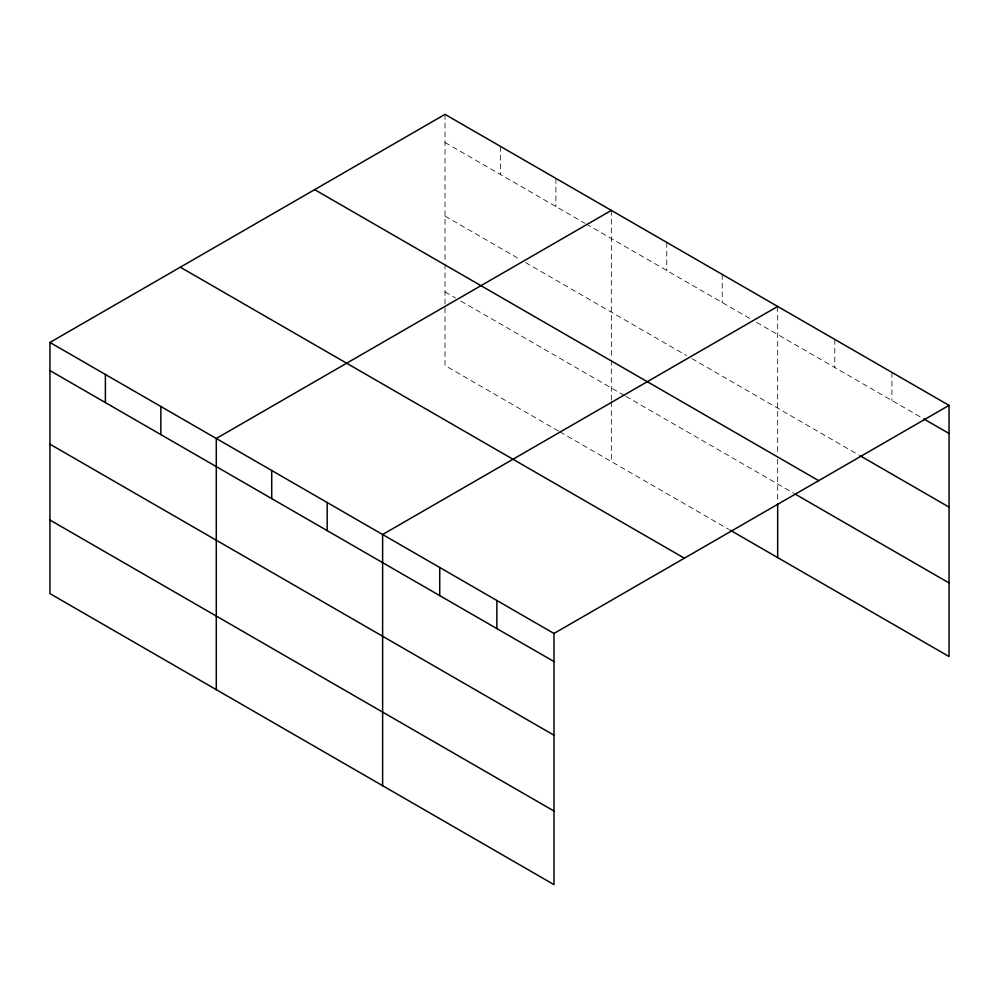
<?xml version="1.0" encoding="UTF-8"?>
<svg xmlns="http://www.w3.org/2000/svg" width="999" height="999" viewBox="0 0 999 999"><rect width="100%" height="100%" fill="white"/><g stroke="black" fill="none" stroke-linecap="round" stroke-linejoin="round"><path stroke-width="0.75" stroke-dasharray="5 3.75" d="M445.017 142.495L584.939 223.277M586.263 224.038L751.273 319.305M756.555 322.352L922.477 418.156M445.017 216.096L520.254 259.54M525.536 262.587L686.588 355.569M691.87 358.616L858.715 454.945M445.017 291.933L455.569 298.027M460.851 301.074L624.55 395.579M625.861 396.341L793.618 493.194M558.541 431.081L445.017 365.534L445.017 305.731M559.865 431.843L728.833 529.395M891.92 372.39L891.92 400.512M834.802 339.41L834.802 367.532M777.672 306.431L777.672 453.047M777.672 459.228L777.672 502.397M722.227 274.425L722.227 302.547M666.783 242.42L666.783 270.529M611.338 210.402L611.338 358.554M611.338 360.102L611.338 400.224M611.338 401.76L611.338 461.563M555.894 178.396L555.894 206.506M500.462 146.378L500.462 174.5M445.017 114.373L445.017 262.525M445.017 264.073L445.017 304.195"/><path stroke-width="1.5" d="M553.983 735.189L553.983 633.466L49.95 342.457L49.95 593.618L553.983 884.627L553.983 735.189L49.95 444.18M730.157 530.157L949.05 656.543L949.05 405.382L445.017 114.373L49.95 342.457M611.338 210.402L216.284 438.486L216.284 689.66M777.672 306.431L382.617 534.515L382.617 785.689M553.983 633.466L949.05 405.382M923.813 418.918L949.05 433.491M860.039 455.706L949.05 507.105M314.635 189.635L818.681 480.644M794.942 493.968L949.05 582.941M180.32 267.195L684.365 558.191M49.95 370.579L553.983 661.575M49.95 520.017L553.983 811.026M777.672 503.933L777.672 557.604M496.865 600.486L496.865 628.596M439.735 567.507L439.735 595.616M327.173 502.509L327.173 530.631M271.728 470.504L271.728 498.613M160.839 406.481L160.839 434.602M105.395 374.463L105.395 402.585"/></g></svg>
